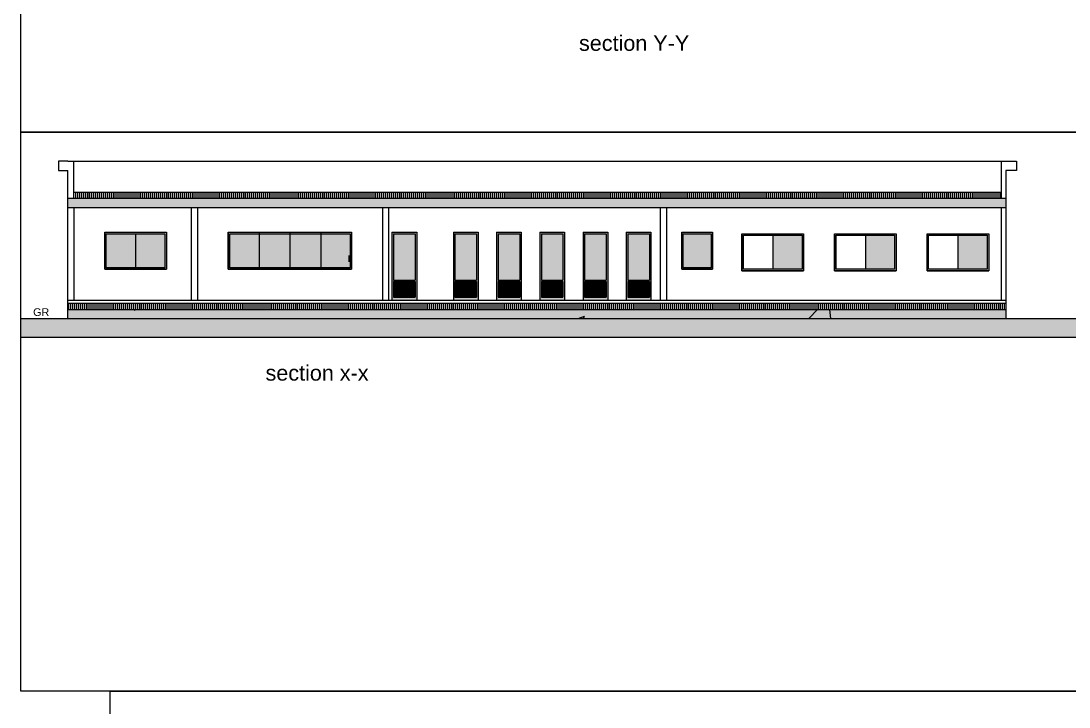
# Model space of a CAD drawing. Header units: inches. Extents: x 4 to 844, y 19 to 530.
# Drawn here: x 6.11 to 40.07, y 98.45 to 120.67 of the extents above; entities that cross this region are included whole.
import ezdxf

# ---------------------------------------------------------------- set-up
doc = ezdxf.new("R2010")
doc.units = ezdxf.units.IN
doc.header["$MEASUREMENT"] = 0
doc.styles.get("Standard").update_dxf_attribs({"font": 'arial.ttf'})

msp = doc.modelspace()

# ---------------------------------------------------------------- hatches: boundary and pattern name
at = {"lineweight": 0}
h = msp.add_hatch(dxfattribs=at)
h.set_pattern_fill('AR-CONC', color=32, scale=0.055)
h.set_pattern_definition([(50, (-196.66952, 88.3098), (0.3944931, -0.03451367), [0.04125, -0.45375]), (355, (-196.6695, 88.3098), (-0.0763132, 0.4137057), [0.033, -0.363]), (100.45144, (-196.63664, 88.30693), (0.31817987, 0.379192), [0.0350571, -0.38562816]), (46.1842, (-196.6695, 88.4198), (0.5869827, -0.0910356), [0.061875, -0.680625]), (96.63564, (-196.6206, 88.4122), (0.5140641, 0.5357652), [0.0525857, -0.5784426]), (351.18416, (-196.6695, 88.4198), (0.514064, 0.5357652), [0.0495, -0.5445]), (21, (-196.61452, 88.3923), (0.3282989, -0.2214404), [0.04125, -0.45375]), (326, (-196.6145, 88.3923), (0.1338234, 0.3988325), [0.033, -0.363]), (71.45144, (-196.58716, 88.37386), (0.4621223, 0.17739213), [0.0350571, -0.38562816]), (37.5, (-196.66952, 88.30981), (0.00668792, 0.18309162), [0, -0.3586, 0, -0.3685, 0, -0.364375]), (7.5, (-196.66952, 88.30981), (0.14468825, 0.21692644), [0, -0.2101, 0, -0.35035, 0, -0.138875]), (327.5, (-196.79217, 88.30981), (0.29360234, -0.01240518), [0, -0.1375, 0, -0.429, 0, -0.56925]), (317.5, (-196.84717, 88.3098), (0.3207524, 0.05505774), [0, -0.17875, 0, -0.2849, 0, -0.40425])])
h.paths.add_polyline_path([(7.62263, 114.92655), (7.62263, 114.62655), (38.02263, 114.62655), (38.02263, 114.92655)])
h.paths.add_polyline_path([(7.62263, 111.32655), (7.62263, 111.02655), (38.02263, 111.02655), (38.02263, 111.32655)])
h = msp.add_hatch(dxfattribs=at)
h.set_pattern_fill('_USER', color=32, scale=0.064, angle=90, pattern_type=0)
h.set_pattern_definition([(90, (-109.107475, 47.70788), (-0.064, 4e-18), [])])
h.paths.add_polyline_path([(7.82263, 115.12655), (7.82263, 114.92655), (37.87083, 114.92655), (37.87083, 115.12655)])
h = msp.add_hatch(color=34, dxfattribs=at)
h.dxf.hatch_style = 1
h.paths.add_polyline_path([(10.82263, 113.82655), (9.82263, 113.82655), (9.82263, 113.77655), (10.77263, 113.77655), (10.77263, 112.67655), (9.82263, 112.67655), (9.82263, 112.62655), (10.82263, 112.62655)])
h.paths.add_polyline_path([(9.82263, 113.82655), (8.82263, 113.82655), (8.82263, 112.62655), (9.82263, 112.62655), (9.82263, 112.67655), (8.87263, 112.67655), (8.87263, 113.77655), (9.82263, 113.77655)])
h = msp.add_hatch(color=34, dxfattribs=at)
h.dxf.hatch_style = 1
h.paths.add_polyline_path([(14.82263, 113.82655), (14.82263, 113.77655), (15.82263, 113.77655), (15.82263, 113.82655)], flags=16)
h.paths.add_polyline_path([(16.77263, 113.77655), (16.77263, 112.67655), (15.82263, 112.67655), (15.82263, 112.62655), (16.82263, 112.62655), (16.82263, 113.82655), (15.82263, 113.82655), (15.82263, 113.77655)], flags=16)
h.paths.add_polyline_path([(16.82263, 112.62655), (16.82263, 113.82655), (14.82263, 113.82655), (14.82263, 113.77655), (16.77263, 113.77655), (16.77263, 112.67655), (14.82263, 112.67655), (14.82263, 112.62655)], flags=17)
h.paths.add_polyline_path([(16.82263, 112.62655), (16.82263, 113.82655), (13.82263, 113.82655), (13.82263, 113.77655), (16.77263, 113.77655), (16.77263, 112.67655), (13.82263, 112.67655), (13.82263, 112.62655)])
h.paths.add_polyline_path([(13.82263, 113.77655), (13.82263, 113.82655), (12.82263, 113.82655), (12.82263, 112.62655), (13.82263, 112.62655), (13.82263, 112.67655), (12.87263, 112.67655), (12.87263, 113.77655)])
at = {"lineweight": 0, "true_color": 0x293189}
h = msp.add_hatch(color=177, dxfattribs=at)
h.dxf.hatch_style = 1
h.paths.add_polyline_path([(18.9311, 113.82655), (18.1311, 113.82655), (18.1311, 111.62655), (18.9311, 111.62655)])
h.paths.add_polyline_path([(18.1811, 113.77655), (18.1811, 112.27655), (18.8811, 112.27655), (18.8811, 113.77655)], flags=16)
h.paths.add_polyline_path([(18.8811, 112.22655), (18.8811, 111.72655), (18.1811, 111.72655), (18.1811, 112.22655)], flags=16)
h = msp.add_hatch(color=177, dxfattribs=at)
h.dxf.hatch_style = 1
h.paths.add_polyline_path([(20.9224, 113.82655), (20.1224, 113.82655), (20.1224, 111.62655), (20.9224, 111.62655)])
h.paths.add_polyline_path([(20.1724, 113.77655), (20.1724, 112.27655), (20.8724, 112.27655), (20.8724, 113.77655)], flags=16)
h.paths.add_polyline_path([(20.8724, 112.22655), (20.8724, 111.72655), (20.1724, 111.72655), (20.1724, 112.22655)], flags=16)
h = msp.add_hatch(color=177, dxfattribs=at)
h.dxf.hatch_style = 1
h.paths.add_polyline_path([(22.32246, 113.82655), (21.52246, 113.82655), (21.52246, 111.62655), (22.32246, 111.62655)])
h.paths.add_polyline_path([(21.57246, 113.77655), (21.57246, 112.27655), (22.27246, 112.27655), (22.27246, 113.77655)], flags=16)
h.paths.add_polyline_path([(22.27246, 112.22655), (22.27246, 111.72655), (21.57246, 111.72655), (21.57246, 112.22655)], flags=16)
h = msp.add_hatch(color=177, dxfattribs=at)
h.dxf.hatch_style = 1
h.paths.add_polyline_path([(23.72252, 113.82655), (22.92252, 113.82655), (22.92252, 111.62655), (23.72252, 111.62655)])
h.paths.add_polyline_path([(22.97252, 113.77655), (22.97252, 112.27655), (23.67252, 112.27655), (23.67252, 113.77655)], flags=16)
h.paths.add_polyline_path([(23.67252, 112.22655), (23.67252, 111.72655), (22.97252, 111.72655), (22.97252, 112.22655)], flags=16)
h = msp.add_hatch(color=177, dxfattribs=at)
h.dxf.hatch_style = 1
h.paths.add_polyline_path([(25.12258, 113.82655), (24.32258, 113.82655), (24.32258, 111.62655), (25.12258, 111.62655)])
h.paths.add_polyline_path([(24.37258, 113.77655), (24.37258, 112.27655), (25.07258, 112.27655), (25.07258, 113.77655)], flags=16)
h.paths.add_polyline_path([(25.07258, 112.22655), (25.07258, 111.72655), (24.37258, 111.72655), (24.37258, 112.22655)], flags=16)
h = msp.add_hatch(color=177, dxfattribs=at)
h.dxf.hatch_style = 1
h.paths.add_polyline_path([(26.52263, 113.82655), (25.72263, 113.82655), (25.72263, 111.62655), (26.52263, 111.62655)])
h.paths.add_polyline_path([(25.77263, 113.77655), (25.77263, 112.27655), (26.47263, 112.27655), (26.47263, 113.77655)], flags=16)
h.paths.add_polyline_path([(26.47263, 112.22655), (26.47263, 111.72655), (25.77263, 111.72655), (25.77263, 112.22655)], flags=16)
at = {"lineweight": 0}
h = msp.add_hatch(color=34, dxfattribs=at)
h.dxf.hatch_style = 1
h.paths.add_polyline_path([(27.52263, 112.62655), (28.52263, 112.62655), (28.52263, 113.82655), (27.52263, 113.82655)])
h.paths.add_polyline_path([(27.57263, 112.67655), (28.47263, 112.67655), (28.47263, 113.77655), (27.57263, 113.77655)], flags=16)
h = msp.add_hatch(color=256, dxfattribs=at)
h.dxf.hatch_style = 1
h.set_gradient(color1=(173, 221, 247))
h.paths.add_polyline_path([(8.87263, 112.67655), (9.82263, 112.67655), (9.82263, 113.77655), (8.87263, 113.77655)], flags=17)
h.paths.add_polyline_path([(10.77263, 113.77655), (8.87263, 113.77655), (8.87263, 112.67655), (10.77263, 112.67655)])
h = msp.add_hatch(color=256, dxfattribs=at)
h.dxf.hatch_style = 1
h.set_gradient(color1=(173, 221, 247))
h.paths.add_polyline_path([(15.82263, 113.77655), (14.82263, 113.77655), (14.82263, 112.67655), (15.82263, 112.67655)])
h.paths.add_polyline_path([(9.82263, 113.77655), (8.87263, 113.77655), (8.87263, 112.67655), (9.82263, 112.67655)])
h = msp.add_hatch(color=256, dxfattribs=at)
h.dxf.hatch_style = 1
h.set_gradient(color1=(173, 221, 247))
h.paths.add_polyline_path([(13.82263, 113.77655), (12.87263, 113.77655), (12.87263, 112.67655), (13.82263, 112.67655)], flags=0)
h.paths.add_polyline_path([(12.87263, 113.77655), (12.87263, 112.67655), (14.82263, 112.67655), (14.82263, 113.77655)], flags=16)
h.paths.add_polyline_path([(12.87263, 113.77655), (12.87263, 112.67655), (15.82263, 112.67655), (15.82263, 113.77655)], flags=17)
h.paths.add_polyline_path([(12.87263, 113.77655), (12.87263, 112.67655), (16.77263, 112.67655), (16.77263, 113.77655)])
at = {"lineweight": 0, "true_color": 0x7aafdf}
h = msp.add_hatch(color=143, dxfattribs=at)
h.dxf.hatch_style = 1
h.paths.add_polyline_path([(18.1811, 112.27655), (18.8811, 112.27655), (18.8811, 113.77655), (18.1811, 113.77655)])
h = msp.add_hatch(color=143, dxfattribs=at)
h.dxf.hatch_style = 1
h.paths.add_polyline_path([(20.1724, 112.27655), (20.8724, 112.27655), (20.8724, 113.77655), (20.1724, 113.77655)])
h = msp.add_hatch(color=143, dxfattribs=at)
h.dxf.hatch_style = 1
h.paths.add_polyline_path([(21.57246, 112.27655), (22.27246, 112.27655), (22.27246, 113.77655), (21.57246, 113.77655)])
h = msp.add_hatch(color=143, dxfattribs=at)
h.dxf.hatch_style = 1
h.paths.add_polyline_path([(22.97252, 112.27655), (23.67252, 112.27655), (23.67252, 113.77655), (22.97252, 113.77655)])
h = msp.add_hatch(color=143, dxfattribs=at)
h.dxf.hatch_style = 1
h.paths.add_polyline_path([(24.37258, 112.27655), (25.07258, 112.27655), (25.07258, 113.77655), (24.37258, 113.77655)])
h = msp.add_hatch(color=143, dxfattribs=at)
h.dxf.hatch_style = 1
h.paths.add_polyline_path([(25.77263, 112.27655), (26.47263, 112.27655), (26.47263, 113.77655), (25.77263, 113.77655)])
at = {"lineweight": 0}
h = msp.add_hatch(color=256, dxfattribs=at)
h.dxf.hatch_style = 1
h.set_gradient(color1=(173, 221, 247))
h.paths.add_polyline_path([(27.57263, 113.77655), (27.57263, 112.67655), (28.47263, 112.67655), (28.47263, 113.77655)])
h = msp.add_hatch(color=34, dxfattribs=at)
h.dxf.hatch_style = 1
h.paths.add_polyline_path([(31.47263, 113.77655), (30.47263, 113.77655), (30.47263, 113.72655), (31.42263, 113.72655), (31.42263, 112.62655), (30.47263, 112.62655), (30.47263, 112.57655), (31.47263, 112.57655)])
h.paths.add_polyline_path([(30.47263, 113.77655), (29.47263, 113.77655), (29.47263, 112.57655), (30.47263, 112.57655), (30.47263, 112.62655), (29.52263, 112.62655), (29.52263, 113.72655), (30.47263, 113.72655)])
h = msp.add_hatch(color=256, dxfattribs=at)
h.dxf.hatch_style = 1
h.set_gradient(color1=(173, 221, 247))
h.paths.add_polyline_path([(29.52263, 112.62655), (30.47263, 112.62655), (30.47263, 113.72655), (29.52263, 113.72655)], flags=17)
h.paths.add_polyline_path([(31.42263, 113.72655), (29.52263, 113.72655), (29.52263, 112.62655), (31.42263, 112.62655)])
h = msp.add_hatch(color=34, dxfattribs=at)
h.dxf.hatch_style = 1
h.paths.add_polyline_path([(34.47263, 113.77655), (33.47263, 113.77655), (33.47263, 113.72655), (34.42263, 113.72655), (34.42263, 112.62655), (33.47263, 112.62655), (33.47263, 112.57655), (34.47263, 112.57655)])
h.paths.add_polyline_path([(33.47263, 113.77655), (32.47263, 113.77655), (32.47263, 112.57655), (33.47263, 112.57655), (33.47263, 112.62655), (32.52263, 112.62655), (32.52263, 113.72655), (33.47263, 113.72655)])
h = msp.add_hatch(color=256, dxfattribs=at)
h.dxf.hatch_style = 1
h.set_gradient(color1=(173, 221, 247))
h.paths.add_polyline_path([(32.52263, 112.62655), (33.47263, 112.62655), (33.47263, 113.72655), (32.52263, 113.72655)], flags=17)
h.paths.add_polyline_path([(34.42263, 113.72655), (32.52263, 113.72655), (32.52263, 112.62655), (34.42263, 112.62655)])
h = msp.add_hatch(color=34, dxfattribs=at)
h.dxf.hatch_style = 1
h.paths.add_polyline_path([(37.47263, 113.77655), (36.47263, 113.77655), (36.47263, 113.72655), (37.42263, 113.72655), (37.42263, 112.62655), (36.47263, 112.62655), (36.47263, 112.57655), (37.47263, 112.57655)])
h.paths.add_polyline_path([(36.47263, 113.77655), (35.47263, 113.77655), (35.47263, 112.57655), (36.47263, 112.57655), (36.47263, 112.62655), (35.52263, 112.62655), (35.52263, 113.72655), (36.47263, 113.72655)])
h = msp.add_hatch(color=256, dxfattribs=at)
h.dxf.hatch_style = 1
h.set_gradient(color1=(173, 221, 247))
h.paths.add_polyline_path([(35.52263, 112.62655), (36.47263, 112.62655), (36.47263, 113.72655), (35.52263, 113.72655)], flags=17)
h.paths.add_polyline_path([(37.42263, 113.72655), (35.52263, 113.72655), (35.52263, 112.62655), (37.42263, 112.62655)])
at = {"lineweight": 0, "true_color": 0x293189}
h = msp.add_hatch(dxfattribs=at)
h.set_pattern_fill('ANSI31', color=177, scale=0.18, angle=135)
h.set_pattern_definition([(180, (-10.159977, 7.423248), (-3e-18, -0.0225), [])])
h.paths.add_polyline_path([(18.1811, 112.22655), (18.1811, 111.72655), (18.8811, 111.72655), (18.8811, 112.22655)])
h = msp.add_hatch(dxfattribs=at)
h.set_pattern_fill('ANSI31', color=177, scale=0.18, angle=135)
h.set_pattern_definition([(180, (-8.168681, 7.423248), (-3e-18, -0.0225), [])])
h.paths.add_polyline_path([(20.1724, 112.22655), (20.1724, 111.72655), (20.8724, 111.72655), (20.8724, 112.22655)])
h = msp.add_hatch(dxfattribs=at)
h.set_pattern_fill('ANSI31', color=177, scale=0.18, angle=135)
h.set_pattern_definition([(180, (-6.768623, 7.423248), (-3e-18, -0.0225), [])])
h.paths.add_polyline_path([(21.57246, 112.22655), (21.57246, 111.72655), (22.27246, 111.72655), (22.27246, 112.22655)])
h = msp.add_hatch(dxfattribs=at)
h.set_pattern_fill('ANSI31', color=177, scale=0.18, angle=135)
h.set_pattern_definition([(180, (-5.368564, 7.423248), (-3e-18, -0.0225), [])])
h.paths.add_polyline_path([(22.97252, 112.22655), (22.97252, 111.72655), (23.67252, 111.72655), (23.67252, 112.22655)])
h = msp.add_hatch(dxfattribs=at)
h.set_pattern_fill('ANSI31', color=177, scale=0.18, angle=135)
h.set_pattern_definition([(180, (-3.968505, 7.423248), (-3e-18, -0.0225), [])])
h.paths.add_polyline_path([(24.37258, 112.22655), (24.37258, 111.72655), (25.07258, 111.72655), (25.07258, 112.22655)])
h = msp.add_hatch(dxfattribs=at)
h.set_pattern_fill('ANSI31', color=177, scale=0.18, angle=135)
h.set_pattern_definition([(180, (-2.568447, 7.423248), (-3e-18, -0.0225), [])])
h.paths.add_polyline_path([(25.77263, 112.22655), (25.77263, 111.72655), (26.47263, 111.72655), (26.47263, 112.22655)])
at = {"lineweight": 0}
h = msp.add_hatch(dxfattribs=at)
h.set_pattern_fill('_USER', color=32, scale=0.064, angle=90, pattern_type=0)
h.set_pattern_definition([(90, (-115.55047, 53.00788), (-0.064, 4e-18), [])])
h.paths.add_polyline_path([(38.02263, 111.32655), (38.02263, 111.52655), (7.62263, 111.52655), (7.62263, 111.32655)])
at = {"lineweight": 0, "true_color": 0x636466}
h = msp.add_hatch(dxfattribs=at)
h.set_pattern_fill('AR-CONC', color=251)
h.set_pattern_definition([(50, (-196.6695, 88.31), (7.1726, -0.62752), [0.75, -8.25]), (355, (-196.6695, 88.31), (-1.38751, 7.52192), [0.6, -6.6]), (100.4514, (-196.072, 88.2575), (5.78509, 6.8944), [0.6374, -7.01142]), (46.184, (-196.6695, 90.31), (10.6724, -1.6552), [1.125, -12.375]), (96.6356, (-195.78, 90.172), (9.3466, 9.7412), [0.9561, -10.51714]), (351.184, (-196.67, 90.31), (9.3466, 9.7412), [0.9, -9.9]), (21, (-195.6695, 89.81), (5.96907, -4.02619), [0.75, -8.25]), (326, (-195.6695, 89.81), (2.43315, 7.2515), [0.6, -6.6]), (71.4514, (-195.172, 89.474), (8.40222, 3.22531), [0.6374, -7.01142]), (37.5, (-196.6695, 88.3098), (0.121599, 3.328939), [0, -6.52, 0, -6.7, 0, -6.625]), (7.5, (-196.6695, 88.3098), (2.630695, 3.944117), [0, -3.82, 0, -6.37, 0, -2.525]), (327.5, (-198.8995, 88.3098), (5.338224, -0.22555), [0, -2.5, 0, -7.8, 0, -10.35]), (317.5, (-199.8995, 88.31), (5.83186, 1.00105), [0, -3.25, 0, -5.18, 0, -7.35])])
h.paths.add_polyline_path([(7.62263, 111.32655), (7.62263, 111.02655), (38.02263, 111.02655), (38.02263, 111.32655)])
at = {"lineweight": 0}
h = msp.add_hatch(dxfattribs=at)
h.set_pattern_fill('EARTH', color=0, scale=3.3, angle=45)
h.set_pattern_definition([(45, (-118.71586, 78.6802), (1e-16, 1.1667262), [0.825, -0.825]), (45, (-118.9346, 78.8989), (1e-16, 1.1667262), [0.825, -0.825]), (45, (-119.1534, 79.1177), (1e-16, 1.1667262), [0.825, -0.825]), (135, (-119.1534, 79.2635), (-1.1667262, 1e-16), [0.825, -0.825]), (135, (-118.9346, 79.4823), (-1.1667262, 1e-16), [0.825, -0.825]), (135, (-118.71586, 79.70105), (-1.1667262, 1e-16), [0.825, -0.825])])
h.paths.add_polyline_path([(59.26807, 111.02655), (6.10626, 111.02655), (6.10626, 110.42655), (59.26807, 110.42655)])

# ---------------------------------------------------------------- linework, layer by layer
at = {"color": 32, "lineweight": 0}
for p, q in [((7.62263, 116.12655), (7.32263, 116.12655)), ((7.32263, 116.12655), (7.32263, 115.82655)), ((7.62263, 116.12655), (7.92263, 116.12655)), ((7.62263, 116.12655), (37.87083, 116.12655)), ((7.82263, 114.92655), (7.82263, 116.12655)), ((37.87083, 116.12655), (37.87083, 114.92655)), ((37.87083, 116.12655), (38.37083, 116.12655)), ((38.37083, 116.12655), (38.37083, 115.82655)), ((7.32263, 115.82655), (7.62263, 115.82655)), ((7.62263, 111.62655), (7.62263, 115.82655)), ((38.02263, 115.82655), (38.02263, 111.02655)), ((38.37083, 115.82655), (38.02263, 115.82655)), ((7.62263, 111.02655), (7.62263, 114.62655)), ((7.82263, 114.62655), (7.82263, 111.62655)), ((37.87263, 114.62655), (37.87263, 111.62655))]:
    msp.add_line(p, q, dxfattribs=at)
at = {"lineweight": 0}
for p, q in [((7.62263, 114.92655), (38.02161, 114.92655)), ((7.82263, 115.12655), (37.87083, 115.12655)), ((7.62263, 114.62655), (38.02263, 114.62655)), ((7.62263, 114.62655), (38.02263, 114.62655)), ((11.62263, 114.62655), (11.62263, 111.62655)), ((11.82263, 114.62655), (11.82263, 111.62655)), ((17.82263, 114.62655), (17.82263, 111.62655)), ((18.02263, 114.62655), (18.02263, 111.62655)), ((26.82263, 114.62655), (26.82263, 111.62655)), ((27.02263, 114.62655), (27.02263, 111.62655)), ((8.82263, 113.82655), (10.82263, 113.82655)), ((12.82263, 113.82655), (16.82263, 113.82655)), ((18.1311, 113.82655), (18.9311, 113.82655)), ((20.1224, 113.82655), (20.9224, 113.82655)), ((21.52246, 113.82655), (22.32246, 113.82655)), ((22.92252, 113.82655), (23.72252, 113.82655)), ((24.32258, 113.82655), (25.12258, 113.82655)), ((25.72263, 113.82655), (26.52263, 113.82655)), ((27.52263, 113.82655), (28.52263, 113.82655)), ((18.1811, 113.77655), (18.8811, 113.77655)), ((20.1724, 113.77655), (20.8724, 113.77655)), ((21.57246, 113.77655), (22.27246, 113.77655)), ((22.97252, 113.77655), (23.67252, 113.77655)), ((24.37258, 113.77655), (25.07258, 113.77655)), ((25.77263, 113.77655), (26.47263, 113.77655)), ((29.47263, 113.77655), (31.47263, 113.77655)), ((29.47263, 113.77655), (31.47263, 113.77655)), ((32.47263, 113.77655), (34.47263, 113.77655)), ((32.47263, 113.77655), (34.47263, 113.77655)), ((35.47263, 113.77655), (37.47263, 113.77655)), ((35.47263, 113.77655), (37.47263, 113.77655)), ((8.82263, 112.62655), (10.82263, 112.62655)), ((12.82263, 112.62655), (16.82263, 112.62655)), ((27.52263, 112.62655), (28.52263, 112.62655)), ((29.47263, 112.57655), (31.47263, 112.57655)), ((29.47263, 112.57655), (31.47263, 112.57655)), ((32.47263, 112.57655), (34.47263, 112.57655)), ((32.47263, 112.57655), (34.47263, 112.57655)), ((35.47263, 112.57655), (37.47263, 112.57655)), ((35.47263, 112.57655), (37.47263, 112.57655)), ((18.1811, 112.27655), (18.8811, 112.27655)), ((18.1811, 112.22655), (18.8811, 112.22655)), ((20.1724, 112.27655), (20.8724, 112.27655)), ((20.1724, 112.22655), (20.8724, 112.22655)), ((21.57246, 112.27655), (22.27246, 112.27655)), ((21.57246, 112.22655), (22.27246, 112.22655)), ((22.97252, 112.27655), (23.67252, 112.27655)), ((22.97252, 112.22655), (23.67252, 112.22655)), ((24.37258, 112.27655), (25.07258, 112.27655)), ((24.37258, 112.22655), (25.07258, 112.22655)), ((25.77263, 112.27655), (26.47263, 112.27655)), ((25.77263, 112.22655), (26.47263, 112.22655)), ((7.62263, 111.62655), (38.02263, 111.62655)), ((7.62263, 111.52655), (38.02263, 111.52655)), ((18.1311, 111.62655), (18.9311, 111.62655)), ((18.1811, 111.72655), (18.8811, 111.72655)), ((20.1224, 111.62655), (20.9224, 111.62655)), ((20.1724, 111.72655), (20.8724, 111.72655)), ((21.52246, 111.62655), (22.32246, 111.62655)), ((21.57246, 111.72655), (22.27246, 111.72655)), ((22.92252, 111.62655), (23.72252, 111.62655)), ((22.97252, 111.72655), (23.67252, 111.72655)), ((24.32258, 111.62655), (25.12258, 111.62655)), ((24.37258, 111.72655), (25.07258, 111.72655)), ((25.72263, 111.62655), (26.52263, 111.62655)), ((25.77263, 111.72655), (26.47263, 111.72655)), ((7.62263, 111.32655), (38.02263, 111.32655)), ((6.10626, 111.02655), (59.26807, 111.02655)), ((6.10626, 110.42655), (59.26807, 110.42655))]:
    msp.add_line(p, q, dxfattribs=at)
at = {"color": 40, "lineweight": 0, "true_color": 0xf8d731}
for p, q in [((8.82263, 113.82655), (8.82263, 112.62655)), ((10.82263, 113.82655), (10.82263, 112.62655)), ((12.82263, 113.82655), (12.82263, 112.62655)), ((13.82263, 113.82655), (13.82263, 112.62655)), ((14.82263, 113.82655), (14.82263, 112.62655)), ((15.82263, 113.82655), (15.82263, 112.62655)), ((16.82263, 113.82655), (16.82263, 112.62655)), ((18.1311, 113.82655), (18.1311, 111.62655)), ((18.9311, 113.82655), (18.9311, 111.62655)), ((20.1224, 113.82655), (20.1224, 111.62655)), ((20.9224, 113.82655), (20.9224, 111.62655)), ((21.52246, 113.82655), (21.52246, 111.62655)), ((22.32246, 113.82655), (22.32246, 111.62655)), ((22.92252, 113.82655), (22.92252, 111.62655)), ((23.72252, 113.82655), (23.72252, 111.62655)), ((24.32258, 113.82655), (24.32258, 111.62655)), ((25.12258, 113.82655), (25.12258, 111.62655)), ((25.72263, 113.82655), (25.72263, 111.62655)), ((26.52263, 113.82655), (26.52263, 111.62655)), ((27.52263, 113.82655), (27.52263, 112.62655)), ((28.52263, 113.82655), (28.52263, 112.62655)), ((9.82263, 113.77655), (9.82263, 112.67655)), ((18.1811, 113.77655), (18.1811, 112.27655)), ((18.8811, 113.77655), (18.8811, 112.27655)), ((20.1724, 113.77655), (20.1724, 112.27655)), ((20.8724, 113.77655), (20.8724, 112.27655)), ((21.57246, 113.77655), (21.57246, 112.27655)), ((22.27246, 113.77655), (22.27246, 112.27655)), ((22.97252, 113.77655), (22.97252, 112.27655)), ((23.67252, 113.77655), (23.67252, 112.27655)), ((24.37258, 113.77655), (24.37258, 112.27655)), ((25.07258, 113.77655), (25.07258, 112.27655)), ((25.77263, 113.77655), (25.77263, 112.27655)), ((26.47263, 113.77655), (26.47263, 112.27655)), ((29.47263, 113.77655), (29.47263, 112.57655)), ((29.47263, 113.77655), (29.47263, 112.57655)), ((30.47263, 113.72655), (30.47263, 112.62655)), ((31.47263, 113.77655), (31.47263, 112.57655)), ((31.47263, 113.77655), (31.47263, 112.57655)), ((32.47263, 113.77655), (32.47263, 112.57655)), ((32.47263, 113.77655), (32.47263, 112.57655)), ((33.47263, 113.72655), (33.47263, 112.62655)), ((34.47263, 113.77655), (34.47263, 112.57655)), ((34.47263, 113.77655), (34.47263, 112.57655)), ((35.47263, 113.77655), (35.47263, 112.57655)), ((35.47263, 113.77655), (35.47263, 112.57655)), ((36.47263, 113.72655), (36.47263, 112.62655)), ((37.47263, 113.77655), (37.47263, 112.57655)), ((37.47263, 113.77655), (37.47263, 112.57655)), ((16.73099, 113.07046), (16.73099, 112.87046)), ((18.1811, 112.22655), (18.1811, 111.72655)), ((18.8811, 112.22655), (18.8811, 111.72655)), ((20.1724, 112.22655), (20.1724, 111.72655)), ((20.8724, 112.22655), (20.8724, 111.72655)), ((21.57246, 112.22655), (21.57246, 111.72655)), ((22.27246, 112.22655), (22.27246, 111.72655)), ((22.97252, 112.22655), (22.97252, 111.72655)), ((23.67252, 112.22655), (23.67252, 111.72655)), ((24.37258, 112.22655), (24.37258, 111.72655)), ((25.07258, 112.22655), (25.07258, 111.72655)), ((25.77263, 112.22655), (25.77263, 111.72655)), ((26.47263, 112.22655), (26.47263, 111.72655))]:
    msp.add_line(p, q, dxfattribs=at)
at = {"color": 6, "lineweight": 0}
msp.add_line((6.10626, 111.02655), (59.26807, 111.02655), dxfattribs=at)
at = {"lineweight": 0}
for points in [[(6.10626, 135.17135), (59.26807, 135.17135), (59.26807, 117.06524), (6.10626, 117.06524)], [(6.10626, 117.06524), (59.26807, 117.06524), (59.26807, 98.95913), (6.10626, 98.95913)], [(8.82263, 113.82655), (10.82263, 113.82655), (10.82263, 112.62655), (8.82263, 112.62655)], [(12.82263, 113.82655), (16.82263, 113.82655), (16.82263, 112.62655), (12.82263, 112.62655)], [(27.52263, 113.82655), (28.52263, 113.82655), (28.52263, 112.62655), (27.52263, 112.62655)], [(8.87263, 113.77655), (10.77263, 113.77655), (10.77263, 112.67655), (8.87263, 112.67655)], [(12.87263, 113.77655), (16.77263, 113.77655), (16.77263, 112.67655), (12.87263, 112.67655)], [(27.57263, 113.77655), (28.47263, 113.77655), (28.47263, 112.67655), (27.57263, 112.67655)], [(29.47263, 113.77655), (31.47263, 113.77655), (31.47263, 112.57655), (29.47263, 112.57655)], [(29.52263, 113.72655), (31.42263, 113.72655), (31.42263, 112.62655), (29.52263, 112.62655)], [(32.47263, 113.77655), (34.47263, 113.77655), (34.47263, 112.57655), (32.47263, 112.57655)], [(32.52263, 113.72655), (34.42263, 113.72655), (34.42263, 112.62655), (32.52263, 112.62655)], [(35.47263, 113.77655), (37.47263, 113.77655), (37.47263, 112.57655), (35.47263, 112.57655)], [(35.52263, 113.72655), (37.42263, 113.72655), (37.42263, 112.62655), (35.52263, 112.62655)]]:
    msp.add_lwpolyline(points, close=True, dxfattribs=at)
at = {"color": 18, "lineweight": 0, "true_color": 0x000000}
msp.add_lwpolyline([(8.99647, 98.95913), (55.42367, 98.95913), (55.42367, 67.86838), (8.99647, 67.86838)], close=True, dxfattribs=at)

# ---------------------------------------------------------------- texts
at = {"lineweight": 0, "attachment_point": 1}
for s, width, insert, char_height in [('section Y-Y', 6, (24.19287, 120.20165), 0.5), ('GR', 1.1811259, (6.50059, 111.36242), 0.25), ('section x-x', 6, (14.0329, 109.51879), 0.5)]:
    msp.add_mtext_dynamic_manual_height_columns(s, width=width, gutter_width=1, heights=[0], dxfattribs=dict(at, insert=insert, char_height=char_height))

doc.saveas('drawing.dxf')
